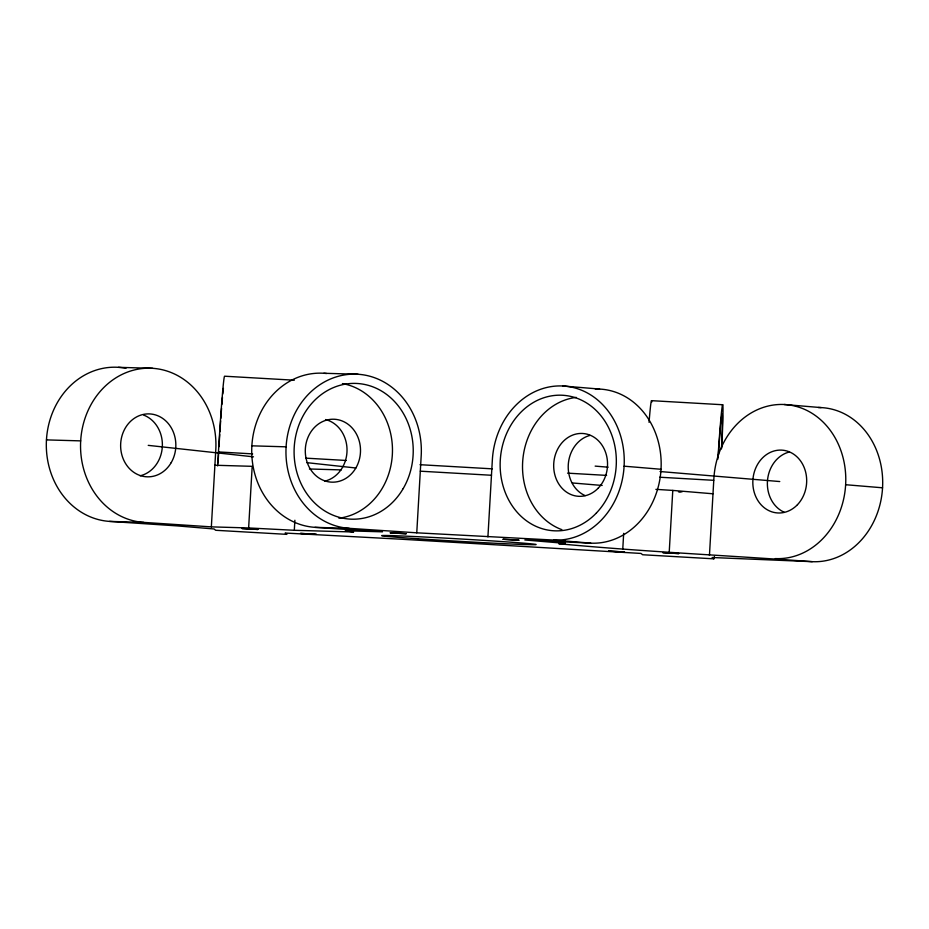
<?xml version="1.0" encoding="UTF-8"?>
<svg xmlns="http://www.w3.org/2000/svg" width="929" height="929" viewBox="0 0 929 929"><rect width="100%" height="100%" fill="white"/><g stroke="black" fill="none" stroke-linecap="round" stroke-linejoin="round"><path stroke-width="1.39" d="M125.984 368.314A77.177 67.689 -88.3 0 0 46.81 435.573A77.177 67.689 -88.3 0 0 109.552 521.401L143.798 522.4L211.347 526.871L215.783 449.833A77.177 67.689 -88.3 0 0 152.681 368.314L118.436 367.327M217.665 465.94L218.466 451.935A77.177 1.753 -86.7 0 1 224.586 376.21L294.319 380.205M211.347 526.871L248.635 527.951L252.189 466.323L214.901 465.243M248.635 527.951L294.307 530.285L294.876 520.252M595.292 389.03A77.177 65.936 -85.2 0 1 661.134 466.764A77.177 65.936 -85.2 0 1 590.705 543.151L553.789 540.063L416.761 532.816L421.197 455.779A77.177 67.689 -88.3 0 0 358.095 374.259L323.861 373.272M487.922 536.892L492.358 459.855A77.177 65.936 -85.2 0 1 562.672 385.988L599.588 389.065M818.263 407.529A77.177 65.936 -85.2 0 1 882.631 486.134A77.177 65.936 -85.2 0 1 812.236 561.673C727.79 555.449 643.158 551.675 558.817 543.755L565.053 543.349L565.227 540.481M622.767 549.109L623.673 533.339M669.228 552.058L672.782 490.419L655.886 489.351M709.442 555.414L713.89 478.377A77.177 65.936 -85.2 0 1 784.204 404.51L821.12 407.599M46.45 439.893L80.684 440.88A77.177 67.689 -88.3 0 1 152.681 368.314M251.864 445.827L286.097 446.826A77.177 67.689 -88.3 0 1 358.095 374.259M309.427 468.982L341.245 469.911M326.555 373.516A77.177 67.689 -88.3 0 0 251.968 444.294A77.177 67.689 -88.3 0 0 314.977 527.347L349.211 528.334L416.761 532.816M294.307 530.285L353.601 532.003L345.228 530.749L382.527 531.829L314.977 527.347M678.437 491.836L680.074 491.905M590.705 543.151L524.839 539.981L565.053 543.349M812.236 561.673L712.125 557.516L713.809 558.828A77.177 1.753 -86.7 0 0 714.389 556.541M651.531 400.666L722.692 404.742M218.466 451.935L252.63 453.886M659.648 477.216L713.727 480.316M305.769 458.148L346.262 460.47M420.024 464.697L492.335 468.843M567.549 473.151L606.602 475.393M420.314 471.189L491.476 475.265M713.809 558.828L642.647 554.752L640.975 553.44L400.782 539.192L285.18 533.049L286.864 534.361L215.702 530.285L214.03 528.973L177.102 525.884L109.552 521.401M679.831 491.708L681.979 491.894M562.672 385.988A77.177 65.936 -85.2 0 1 624.102 466.184L661.018 469.273M784.204 404.51A77.177 65.936 -85.2 0 1 845.634 484.717L882.55 487.795M595.152 466.114L608.135 467.194M660.054 471.537L779.756 481.547M672.782 490.419L712.996 493.787M572.322 482.964L602.166 485.449M148.234 445.363L253.489 456.836M306.837 462.654L355.853 467.995A31.493 27.615 -88.3 0 0 334.707 419.269A31.493 27.615 -88.3 0 0 308.126 464.837A31.493 27.615 -88.3 0 0 355.853 467.995M325.522 419.548A31.493 27.615 -88.3 0 1 347.028 450.495A31.493 27.615 -88.3 0 1 324.802 481.141M845.634 484.717A77.177 65.936 -85.2 0 1 775.32 558.584M649.046 422.312A77.177 1.753 -86.7 0 1 651.763 402.071M717.873 459.112A77.177 1.753 -86.7 0 1 722.495 405.009A77.177 1.753 -86.7 0 1 721.798 447.128M349.211 528.334A77.177 67.689 -88.3 0 1 286.097 446.826M143.798 522.4A77.177 67.689 -88.3 0 1 80.684 440.88M624.102 466.184A77.177 65.936 -85.2 0 1 553.789 540.063M718.384 454.78A67.91 1.544 -86.7 0 1 722.054 414.067A67.91 1.544 -86.7 0 1 721.485 448.893M218.06 462.99A67.91 1.544 -86.7 0 1 218.675 452.086M218.989 446.652A67.91 1.544 -86.7 0 1 219.732 434.586M219.918 431.776A67.91 1.544 -86.7 0 1 220.649 420.895M220.823 418.352A67.91 1.544 -86.7 0 1 221.566 408.33M221.868 404.487A67.91 1.544 -86.7 0 1 222.461 397.461M222.797 393.954A67.91 1.544 -86.7 0 1 223.413 388.403M585.131 495.61A31.493 26.906 -85.2 0 1 568.327 464.001A31.493 26.906 -85.2 0 1 589.95 435.411M784.273 512.262A31.493 26.906 -85.2 0 1 767.482 480.653A31.493 26.906 -85.2 0 1 789.093 452.063M143.635 415.077A31.493 27.615 -88.3 0 1 162.32 446.791A31.493 27.615 -88.3 0 1 140.14 475.799M342.429 383.584A67.91 59.561 -88.3 0 1 392.444 452.202A67.91 59.561 -88.3 0 1 338.911 518.208M561.836 529.658A67.91 58.028 -85.2 0 1 522.981 458.078A67.91 58.028 -85.2 0 1 576.224 397.391M242.051 528.52L257.844 529.46L242.051 528.52M300.566 533.409L316.359 534.349L300.566 533.409M390.296 532.805L406.089 533.745L390.296 532.805M503.077 539.273L518.87 540.202L503.077 539.273M608.681 551.071L624.474 552L608.681 551.071M662.946 552.639L678.739 553.579L662.946 552.639M403.174 488.608A67.91 59.561 -88.3 0 0 357.56 383.503A67.91 59.561 -88.3 0 0 300.218 481.779A67.91 59.561 -88.3 0 0 403.174 488.608M596.453 512.936A67.91 58.028 -85.2 0 0 577.014 398.262A67.91 58.028 -85.2 0 0 501.23 477.878A67.91 58.028 -85.2 0 0 596.453 512.936M417.655 538.739A77.177 1.208 3.3 0 0 536.021 544.591A77.177 1.208 3.3 0 0 423.473 536.974A77.177 1.208 3.3 0 0 417.655 538.739M171.191 462.654A31.493 27.615 -88.3 0 0 150.045 413.928A31.493 27.615 -88.3 0 0 123.464 459.495A31.493 27.615 -88.3 0 0 171.191 462.654M797.477 504.679A31.493 26.906 -85.2 0 0 788.466 451.517A31.493 26.906 -85.2 0 0 753.326 488.433A31.493 26.906 -85.2 0 0 797.477 504.679M598.334 488.027A31.493 26.906 -85.2 0 0 589.323 434.865A31.493 26.906 -85.2 0 0 554.183 471.781A31.493 26.906 -85.2 0 0 598.334 488.027"/></g></svg>
